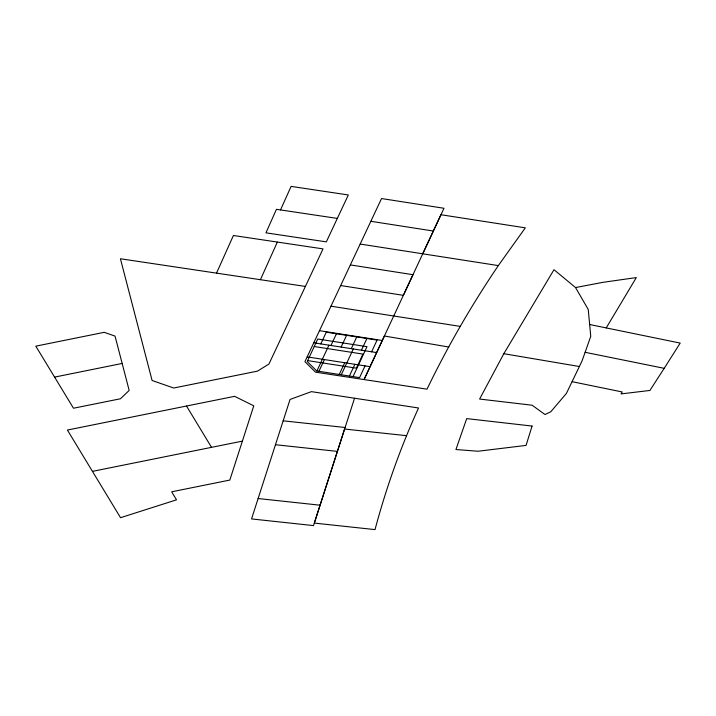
<?xml version="1.0" encoding="UTF-8"?>
<svg xmlns="http://www.w3.org/2000/svg" width="716" height="716" viewBox="0 0 716 716"><rect width="100%" height="100%" fill="white"/><g stroke="black" fill="none" stroke-linecap="round" stroke-linejoin="round"><path stroke-width="1.07" d="M354.545 398.221L313.501 525.598L251.54 518.93L290.052 399.447L311.424 391.643L418.538 407.986C400.647 447.196 386.13 487.963 375.023 529.607L314.342 523.092L344.575 429.036L406.625 435.686M585.133 352.308L590.745 336.314L588.239 309.455L575.539 287.555L553.987 269.699L503.831 353.704L479.604 399.054L532.131 405.22L545.019 414.537L550.846 411.718L566.419 393.397L581.875 361.329L585.133 352.308L664.188 368.328L680.2 343.089L589.707 324.527M216.509 273.136L233.416 235.501L323.032 248.891L268.947 364.032L257.491 371.13L173.711 388.018L152.105 380.491L120.413 258.753L305.383 286.436M280.529 209.922L291.099 186.393L348.325 194.967L326.335 241.865L265.949 232.843L276.448 209.323L337.317 218.407M260.409 279.714L277.343 242.071M320.804 343.913L326.272 332.179L377.081 340.073L371.613 351.807M316.902 370.986L328.93 345.184M318.933 371.3L324.402 359.566M330.962 345.488L336.43 333.754M341.129 347.072L346.598 335.339M339.259 374.459L344.727 362.726M351.288 348.647L356.756 336.914M341.29 374.772L353.31 348.987M349.417 376.034L354.885 364.31M361.446 350.222L366.914 338.498M353.033 376.598L366.986 346.669L317.743 339.017L307.245 361.526L316.696 370.951L359.575 377.618L365.044 365.885M448.708 347.018L384.394 336.01L364.068 379.561L443.983 208.267L381.538 198.547L304.935 361.643L315.47 372.159L427.013 389.173C447.706 346.284 471.656 305.025 498.327 265.591L525.32 227.84L440.94 214.728L422.726 253.804M606.237 327.91L636.327 277.575L603.033 282.319L575.539 287.555M664.188 368.328L649.913 390.453L621.032 393.907L622.258 391.974L572.129 381.682M54.577 377.108L122.168 363.451L129.166 390.444L120.44 398.776L73.48 408.227L35.8 346.159L104.223 332.331L115.025 336.09L122.168 363.451M186.509 406.026L67.402 430.048L120.53 517.695L176.512 499.84L171.688 491.803L229.818 480.069L253.777 405.82L234.606 396.333L186.509 406.026L211.542 447.348M92.436 471.37L242.375 441.128M283.151 420.82L345.112 427.488M275.436 444.717L337.406 451.384M258.118 498.533L320.079 505.201M370.888 221.298L433.359 231.035M360.175 244.049L498.327 265.591M350.384 264.92L412.971 274.702L403.359 295.332L340.682 285.541M330.971 306.197L460.137 326.371M319.461 330.676L382.281 340.494M313.76 342.821L376.643 352.585M314.243 346.526L362.958 354.098L356.398 368.176L307.683 360.604M307.164 356.89L370.082 366.664M503.831 353.704L579.235 366.485M532.069 426.056L526.054 445.406L478.02 451.241L455.94 449.532L466.707 418.609L532.069 426.056"/></g></svg>
